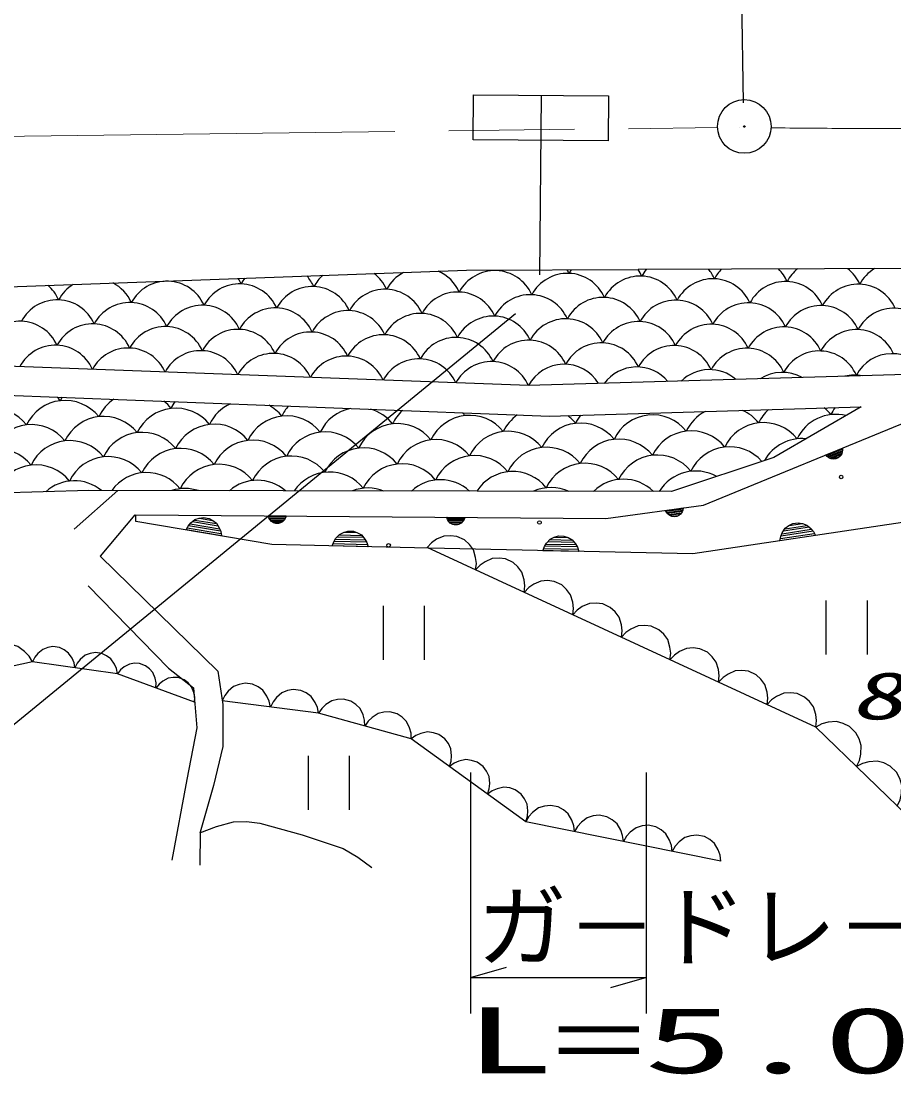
# Model space of a CAD drawing. Units: millimetres, scale not verified. Extents: x 40000 to 680000, y 20000 to 380000.
# Drawn here: x 245471 to 269720, y 246040 to 275889 of the extents above; entities that cross this region are included whole.
import ezdxf
from ezdxf.enums import TextEntityAlignment as Align

# ---------------------------------------------------------------- set-up
doc = ezdxf.new("R2010")
doc.units = ezdxf.units.MM
doc.header["$LTSCALE"] = 1000
doc.linetypes.add('CHAIN', pattern=[18.5, 12, -1.5, 3.5, -1.5])
doc.layers.add('M-BGD', color=7, linetype='Continuous', lineweight=25)
doc.layers.add('M-BMK', color=2, linetype='CHAIN', lineweight=13)
doc.styles.add('ＭＳ ゴシック', font='')
doc.styles.get('ＭＳ ゴシック').set_extended_font_data('MS Gothic')

# ---------------------------------------------------------------- blocks, each defined once
blk = doc.blocks.new('BUHIN88')
at = {"color": 7, "linetype": 'Continuous', "lineweight": 25}
for p, q in [((237, -33), (-238, -29)), ((-226, -61), (224, -64)), ((205, -95), (-206, -92)), ((-184, -124), (180, -126)), ((150, -157), (-153, -155)), ((-94, -187), (92, -188))]:
    blk.add_line(p, q, dxfattribs=at)
blk.add_lwpolyline([(250, -2), (230, -59), (200, -108), (151, -162), (96, -192), (37, -210), (-40, -210), (-99, -190), (-154, -160), (-202, -105), (-232, -56), (-250, 2)], close=True, dxfattribs=at)
blk = doc.blocks.new('BUHIN306')
at = {"color": 7, "linetype": 'Continuous', "lineweight": 25}
blk.add_lwpolyline([(768, 168), (672, 332), (547, 462), (360, 598), (171, 653), (-22, 671), (-261, 619), (-428, 522), (-577, 393), (-690, 191), (-745, 22), (-768, -168)], dxfattribs=at)
blk = doc.blocks.new('BUHIN307')
at = {"color": 7, "linetype": 'Continuous', "lineweight": 25}
blk.add_lwpolyline([(590, -82), (564, 60), (510, 184), (413, 330), (293, 419), (161, 483), (-22, 508), (-167, 483), (-307, 431), (-440, 317), (-524, 211), (-590, 82)], dxfattribs=at)
blk = doc.blocks.new('BUHIN308')
at = {"color": 7, "linetype": 'Continuous', "lineweight": 25}
blk.add_lwpolyline([(537, -197), (542, -58), (516, 70), (454, 227), (360, 334), (248, 421), (82, 482), (-59, 488), (-201, 466), (-349, 387), (-449, 304), (-537, 197)], dxfattribs=at)
blk = doc.blocks.new('BUHIN309')
at = {"color": 7, "linetype": 'Continuous', "lineweight": 25}
blk.add_lwpolyline([(670, -85), (639, 75), (575, 216), (464, 380), (327, 479), (176, 549), (-32, 576), (-196, 546), (-353, 484), (-503, 353), (-596, 233), (-670, 85)], dxfattribs=at)
blk = doc.blocks.new('BUHIN310')
at = {"color": 7, "linetype": 'Continuous', "lineweight": 25}
blk.add_lwpolyline([(645, -178), (637, -17), (595, 130), (508, 307), (388, 424), (250, 514), (50, 569), (-115, 563), (-278, 524), (-443, 417), (-552, 312), (-645, 178)], dxfattribs=at)
blk = doc.blocks.new('BUHIN311')
at = {"color": 7, "linetype": 'Continuous', "lineweight": 25}
blk.add_lwpolyline([(530, -384), (579, -233), (590, -84), (571, 108), (501, 256), (405, 386), (240, 505), (87, 555), (-76, 576), (-264, 534), (-400, 475), (-530, 384)], dxfattribs=at)
blk = doc.blocks.new('BUHIN312')
at = {"color": 7, "linetype": 'Continuous', "lineweight": 25}
blk.add_lwpolyline([(679, -137), (659, 29), (605, 178), (503, 354), (370, 466), (220, 549), (10, 591), (-160, 573), (-326, 521), (-488, 399), (-593, 282), (-679, 137)], dxfattribs=at)
blk = doc.blocks.new('BUHIN313')
at = {"color": 7, "linetype": 'Continuous', "lineweight": 25}
blk.add_lwpolyline([(675, -312), (696, -133), (676, 36), (613, 245), (502, 395), (367, 519), (157, 616), (-25, 638), (-211, 626), (-411, 538), (-550, 442), (-675, 312)], dxfattribs=at)
blk = doc.blocks.new('BUHIN314')
at = {"color": 7, "linetype": 'Continuous', "lineweight": 25}
blk.add_lwpolyline([(567, -549), (650, -377), (689, -201), (700, 31), (641, 220), (549, 391), (373, 561), (199, 648), (8, 700), (-223, 682), (-395, 635), (-567, 549)], dxfattribs=at)
blk = doc.blocks.new('BUHIN346')
at = {"color": 7, "linetype": 'Continuous', "lineweight": 25}
for p, q in [((-578, 750), (-578, -750)), ((574, -750), (574, 750))]:
    blk.add_line(p, q, dxfattribs=at)
blk = doc.blocks.new('BUHIN373')
at = {"color": 7, "linetype": 'Continuous', "lineweight": 25}
blk.add_line((0, 0), (1000, 288), dxfattribs=at)
blk = doc.blocks.new('BUHIN374')
at = {"color": 7, "linetype": 'Continuous', "lineweight": 25}
blk.add_line((0, 0), (-1000, -288), dxfattribs=at)
blk = doc.blocks.new('BUHIN387')
at = {"color": 7, "linetype": 'Continuous', "lineweight": 25}
for radius in [746, 22.5]:
    blk.add_circle((0, 0), radius, dxfattribs=at)

msp = doc.modelspace()

# ---------------------------------------------------------------- linework, layer by layer
at = {"layer": 'M-BGD'}
for p, q in [((265545, 273628), (265165, 298383)), ((259918, 273836), (259875, 268849)), ((245111, 268518), (257842, 268976)), ((257842, 268976), (262617, 268995)), ((274467, 269042), (262617, 268995)), ((259210, 267762), (232667, 246040)), ((259569, 265769), (239362, 266522)), ((271809, 266129), (259569, 265769)), ((241700, 265638), (260151, 264918)), ((260151, 264918), (268824, 265180)), ((268824, 265180), (266394, 263773)), ((264435, 262448), (270078, 264764)), ((268299, 264000), (267860, 263820)), ((267883, 263795), (268300, 263966)), ((268294, 263930), (267914, 263774)), ((267946, 263754), (268283, 263892)), ((266394, 263773), (263547, 262824)), ((268267, 263852), (267987, 263737)), ((268053, 263730), (268226, 263801)), ((247348, 262856), (240920, 262659)), ((248148, 262855), (246935, 261778)), ((263547, 262824), (247348, 262856)), ((261720, 262075), (264435, 262448)), ((248625, 262180), (247655, 261026)), ((248650, 261995), (248650, 262182)), ((248650, 262182), (261720, 262075)), ((250785, 262015), (250418, 262077)), ((263867, 262338), (263396, 262274)), ((263413, 262244), (263858, 262306)), ((263844, 262272), (263437, 262216)), ((263463, 262188), (263824, 262238)), ((263798, 262203), (263498, 262162)), ((263561, 262139), (263745, 262164)), ((252430, 261356), (248650, 261995)), ((250082, 261817), (251019, 261658)), ((251004, 261724), (250117, 261874)), ((250164, 261930), (250975, 261792)), ((250941, 261862), (250224, 261983)), ((250294, 262034), (250890, 261934)), ((269971, 261969), (264142, 261090)), ((267380, 261831), (266661, 261723)), ((266711, 261793), (267309, 261884)), ((267184, 261928), (266815, 261872)), ((254205, 261501), (255027, 261481)), ((254983, 261544), (254256, 261562)), ((254318, 261623), (254923, 261608)), ((254807, 261674), (254434, 261683)), ((260173, 261489), (260778, 261476)), ((260662, 261541), (260289, 261549)), ((266578, 261520), (267517, 261662)), ((267483, 261720), (266593, 261586)), ((266621, 261653), (267434, 261776)), ((256795, 261250), (252430, 261356)), ((254139, 261377), (255089, 261354)), ((255065, 261417), (254166, 261439)), ((267555, 256281), (256749, 261272)), ((264142, 261090), (256795, 261250)), ((259995, 261243), (260945, 261222)), ((260921, 261285), (260021, 261305)), ((260060, 261367), (260883, 261349)), ((260839, 261412), (260112, 261428)), ((247655, 261026), (250933, 257830)), ((247329, 260209), (249563, 257915)), ((245778, 258091), (235027, 255732)), ((248137, 257762), (245778, 258091)), ((249563, 257915), (250251, 257372)), ((250286, 256975), (248137, 257762)), ((250933, 257830), (251067, 256910)), ((250251, 257372), (250348, 256261)), ((253732, 256665), (251053, 257006)), ((251067, 256910), (251067, 255739)), ((256310, 255951), (253732, 256665)), ((250348, 256261), (250070, 254824)), ((270956, 252989), (267555, 256281)), ((259492, 253648), (256310, 255951)), ((251067, 255742), (250807, 254655)), ((257958, 255014), (257958, 248321)), ((262852, 248321), (262852, 255014)), ((250070, 254824), (249648, 252578)), ((250807, 254655), (250444, 253363)), ((264922, 252551), (259492, 253648)), ((250444, 253363), (250432, 252445)), ((257958, 249321), (262852, 249321))]:
    msp.add_line(p, q, dxfattribs=at)
for points in [[(258043, 273852), (261793, 273820), (261782, 272570), (258033, 272602)], [(268299, 264034), (268302, 263973), (268294, 263917), (268270, 263847), (268231, 263799), (268183, 263759), (268112, 263730), (268050, 263725), (267988, 263732), (267922, 263764), (267876, 263798), (267836, 263844)], [(250047, 261759), (250105, 261866), (250178, 261952), (250293, 262045), (250411, 262086), (250533, 262103), (250686, 262077), (250796, 262021), (250894, 261943), (250972, 261818), (251015, 261712), (251033, 261593)], [(263875, 262371), (263863, 262311), (263841, 262259), (263800, 262198), (263750, 262161), (263694, 262134), (263617, 262124), (263556, 262134), (263498, 262156), (263442, 262204), (263406, 262249), (263379, 262303)], [(266562, 261455), (266585, 261575), (266627, 261680), (266707, 261803), (266807, 261879), (266917, 261933), (267071, 261956), (267192, 261937), (267310, 261894), (267423, 261800), (267497, 261712), (267551, 261604)], [(254113, 261315), (254155, 261429), (254215, 261525), (254315, 261633), (254427, 261690), (254545, 261725), (254700, 261721), (254817, 261681), (254925, 261618), (255020, 261506), (255078, 261407), (255112, 261291)], [(259969, 261181), (260011, 261295), (260071, 261391), (260171, 261499), (260282, 261557), (260400, 261592), (260555, 261588), (260672, 261548), (260780, 261486), (260876, 261374), (260933, 261275), (260968, 261159)]]:
    msp.add_lwpolyline(points, close=True, dxfattribs=at)
msp.add_lwpolyline([(250429, 253340), (250894, 253521), (251371, 253643), (251728, 253657), (252097, 253610), (253273, 253285), (254413, 252908), (254821, 252660), (255214, 252378)], dxfattribs=at)
for centre in [(268264, 263228), (259874, 261964), (255679, 261332)]:
    msp.add_circle(centre, 49.8, dxfattribs=at)
for centre, radius, start, end in [((269426, 520511), 247596, 269.07596, 269.07608), ((256614, 267915), 1125, 23.8574, 66.6486), ((258635, 267840), 1125, 23.8574, 151.8762), ((259669, 268434), 1125, 23.8574, 29.4676), ((261689, 268358), 1125, 145.9974, 151.8762), ((261689, 268358), 1125, 23.8574, 34.4536), ((263710, 268283), 1125, 140.6962, 151.8762), ((263710, 268283), 1125, 23.8574, 39.7549), ((265731, 268208), 1125, 134.9531, 151.8762), ((265731, 268208), 1125, 23.8574, 45.4979), ((267752, 268133), 1125, 128.556, 151.8762), ((267752, 268133), 1125, 23.8574, 51.895), ((269772, 268057), 1125, 121.0845, 151.8762), ((249518, 267547), 1125, 23.8574, 151.8762), ((250552, 268141), 1125, 23.8574, 32.6454), ((252572, 268066), 1125, 142.2478, 151.8762), ((252572, 268066), 1125, 23.8574, 41.874), ((254593, 267991), 1125, 131.5483, 151.8762), ((254593, 267991), 1125, 23.8574, 52.5735), ((256614, 267915), 1125, 117.4734, 151.8762), ((260655, 267765), 1125, 23.8574, 151.8762), ((262676, 267689), 1125, 23.8574, 151.8762), ((264697, 267614), 1125, 23.8574, 151.8762), ((266718, 267539), 1125, 23.8574, 151.8762), ((245476, 267698), 1125, 23.8574, 49.825), ((247497, 267622), 1125, 121.3852, 151.8762), ((247497, 267622), 1125, 23.8574, 62.7366), ((251538, 267472), 1125, 23.8574, 151.8762), ((253559, 267397), 1125, 23.8574, 151.8762), ((255580, 267321), 1125, 23.8574, 151.8762), ((257601, 267246), 1125, 23.8574, 151.8762), ((268738, 267464), 1125, 23.8574, 151.8762), ((246463, 267029), 1125, 23.8574, 151.8762), ((248484, 266953), 1125, 23.8574, 151.8762), ((259621, 267171), 1125, 23.8574, 151.8762), ((261642, 267096), 1125, 23.8574, 151.8762), ((263663, 267020), 1125, 23.8574, 151.8762), ((265684, 266945), 1125, 23.8574, 151.8762), ((250505, 266878), 1125, 23.8574, 151.8762), ((252525, 266803), 1125, 23.8574, 151.8762), ((254546, 266728), 1125, 23.8574, 151.8762), ((256567, 266652), 1125, 23.8574, 151.8762), ((267705, 266870), 1125, 23.8574, 151.8762), ((269725, 266795), 1125, 23.8574, 151.8762), ((245429, 266435), 1125, 23.8574, 151.8762), ((247450, 266359), 1125, 23.8574, 151.8762), ((258588, 266577), 1125, 23.8574, 151.8762), ((260608, 266502), 1125, 23.8574, 151.8762), ((262629, 266426), 1125, 23.8574, 151.8762), ((264650, 266351), 1125, 23.8574, 151.8762), ((249471, 266284), 1125, 23.8574, 151.8762), ((251491, 266209), 1125, 23.8574, 151.8762), ((253512, 266134), 1125, 23.8574, 151.8762), ((255533, 266058), 1125, 23.8574, 151.8762), ((266671, 266276), 1125, 23.8574, 151.8762), ((268691, 266201), 1125, 23.8574, 151.8762), ((246416, 265766), 1125, 23.8574, 151.8762), ((257554, 265983), 1125, 23.8574, 151.8762), ((259574, 265908), 1125, 23.8574, 151.8762), ((261595, 265833), 1125, 23.8574, 151.8762), ((263616, 265757), 1125, 23.8574, 151.8762), ((248437, 265690), 1125, 23.8574, 151.8762), ((250457, 265615), 1125, 23.8574, 151.8762), ((252478, 265540), 1125, 23.8574, 151.8762), ((254499, 265465), 1125, 23.8574, 151.8762), ((265637, 265682), 1125, 23.8574, 151.8762), ((267657, 265607), 1125, 23.8574, 151.8762), ((269678, 265532), 1125, 30.0585, 151.8762), ((256520, 265389), 1125, 23.8574, 151.8762), ((258541, 265314), 1125, 23.8574, 151.8762), ((260561, 265239), 1125, 31.493, 151.8762), ((262582, 265163), 1125, 39.7676, 143.6017), ((264603, 265088), 1125, 49.1189, 134.2504), ((266624, 265013), 1125, 60.5774, 122.7919), ((268644, 264938), 1125, 79.0809, 104.2883), ((245619, 264609), 1192, 38.3991, 45.0232), ((247629, 264838), 1192, 149.306, 154.6028), ((248698, 264395), 1192, 123.3047, 154.6028), ((244677, 263937), 1192, 38.3991, 154.6028), ((246687, 264166), 1192, 38.3991, 154.6028), ((249766, 263951), 1192, 38.3991, 154.6028), ((248698, 264395), 1192, 38.3991, 52.2262), ((250708, 264624), 1192, 143.9969, 154.6028), ((251777, 264180), 1192, 114.5104, 154.6028), ((251777, 264180), 1192, 38.3991, 61.0205), ((253787, 264409), 1192, 138.335, 154.6028), ((254856, 263965), 1192, 101.2775, 154.6028), ((254856, 263965), 1192, 38.3991, 74.2534), ((256866, 264194), 1192, 132.1678, 154.6028), ((265034, 263994), 1192, 38.3991, 65.7343), ((267045, 264223), 1192, 132.4777, 154.6028), ((267045, 264223), 1192, 38.3991, 50.9805), ((269055, 264452), 1192, 143.6805, 154.6028), ((247756, 263722), 1192, 38.3991, 154.6028), ((252845, 263736), 1192, 38.3991, 154.6028), ((257935, 263751), 1192, 38.3991, 154.6028), ((256866, 264194), 1192, 38.3991, 43.363), ((259945, 263980), 1192, 125.2286, 154.6028), ((259945, 263980), 1192, 38.3991, 53.1738), ((261955, 264209), 1192, 141.881, 154.6028), ((263024, 263765), 1192, 38.3991, 154.6028), ((265034, 263994), 1192, 117.724, 154.6028), ((268113, 263779), 1192, 76.0034, 154.6028), ((245746, 263493), 1192, 38.3991, 154.6028), ((248825, 263278), 1192, 38.3991, 154.6028), ((250835, 263507), 1192, 38.3991, 154.6028), ((253914, 263292), 1192, 38.3991, 154.6028), ((255924, 263522), 1192, 38.3991, 154.6028), ((259004, 263307), 1192, 38.3991, 154.6028), ((261014, 263536), 1192, 38.3991, 154.6028), ((264093, 263321), 1192, 38.3991, 154.6028), ((266103, 263550), 1192, 38.3991, 154.6028), ((246815, 263049), 1192, 38.3991, 154.6028), ((251904, 263063), 1192, 38.3991, 154.6028), ((256993, 263078), 1192, 38.3991, 154.6028), ((262082, 263092), 1192, 38.3991, 154.6028), ((267172, 263106), 1192, 84.281, 150.9626), ((244804, 262820), 1192, 38.3991, 154.6028), ((249894, 262834), 1192, 38.3991, 154.6028), ((254983, 262849), 1192, 38.3991, 154.6028), ((260072, 262863), 1192, 38.3991, 154.6028), ((265162, 262877), 1192, 41.1305, 154.6028), ((245873, 262376), 1192, 38.3991, 154.6028), ((247883, 262605), 1192, 38.3991, 154.6028), ((250962, 262391), 1192, 38.3991, 154.6028), ((252973, 262620), 1192, 38.3991, 154.6028), ((256052, 262405), 1192, 38.3991, 154.6028), ((258062, 262634), 1192, 38.3991, 154.6028), ((261141, 262419), 1192, 38.3991, 154.6028), ((263151, 262648), 1192, 38.3991, 154.6028), ((248952, 262161), 1192, 38.3991, 144.3939), ((254041, 262176), 1192, 38.3991, 145.8368), ((259131, 262190), 1192, 38.3991, 147.2555), ((264220, 262204), 1192, 60.6313, 148.6522), ((246942, 261932), 1192, 50.7999, 131.8776), ((252031, 261947), 1192, 48.9562, 130.8123), ((257120, 261961), 1192, 47.1783, 132.5901), ((262210, 261976), 1192, 45.4585, 134.3099), ((250021, 261718), 1192, 71.9083, 107.8601), ((255110, 261732), 1192, 68.3971, 111.3713), ((260199, 261746), 1192, 65.3638, 114.4047)]:
    msp.add_arc(centre, radius, start, end, dxfattribs=at)
at = {"layer": 'M-BMK'}
msp.add_line((243852, 272685), (264821, 272940), dxfattribs=at)
msp.add_arc((269427, 520563), 247648, 269.2811, 276.93602, dxfattribs=at)

# ---------------------------------------------------------------- block references
at = {"layer": 'M-BGD', "rotation": 359.99994}
for name, p in [('BUHIN387', (265570, 272971)), ('BUHIN88', (252582, 262150)), ('BUHIN88', (257548, 262109)), ('BUHIN313', (257424, 260960)), ('BUHIN313', (258775, 260336)), ('BUHIN313', (260126, 259712)), ('BUHIN313', (261477, 259088)), ('BUHIN346', (268420, 259048)), ('BUHIN346', (256104, 258899)), ('BUHIN313', (262827, 258464)), ('BUHIN306', (245010, 257922)), ('BUHIN307', (246368, 258008)), ('BUHIN307', (247547, 257844)), ('BUHIN313', (264178, 257840)), ('BUHIN308', (248674, 257565)), ('BUHIN308', (249749, 257172)), ('BUHIN313', (265529, 257216)), ('BUHIN309', (251723, 256921)), ('BUHIN309', (253062, 256750)), ('BUHIN310', (254377, 256486)), ('BUHIN313', (266880, 256593)), ('BUHIN310', (255666, 256130)), ('BUHIN314', (268122, 255732)), ('BUHIN311', (256840, 255567)), ('BUHIN346', (254021, 254733)), ('BUHIN311', (257901, 254799)), ('BUHIN314', (269255, 254635)), ('BUHIN311', (258961, 254032)), ('BUHIN312', (260170, 253510)), ('BUHIN312', (261528, 253236)), ('BUHIN312', (262886, 252962)), ('BUHIN312', (264243, 252688)), ('BUHIN373', (257958, 249321)), ('BUHIN374', (262852, 249321))]:
    msp.add_blockref(name, p, dxfattribs=at)

# ---------------------------------------------------------------- texts
at = {"layer": 'M-BGD', "style": 'ＭＳ ゴシック', "oblique": 15, "width": 1.65}
msp.add_text('87.1', height=1320, rotation=0.1, dxfattribs=at).set_placement((268524, 256095), align=Align.BOTTOM_LEFT)
at = {"layer": 'M-BGD', "style": 'ＭＳ ゴシック'}
msp.add_text('ガ－ドレ－ル', height=1833, dxfattribs=at).set_placement((258137, 249270), align=Align.BOTTOM_LEFT)
at = {"layer": 'M-BGD', "style": 'ＭＳ ゴシック', "width": 2}
msp.add_text('L=5.0', height=1833, dxfattribs=at).set_placement((257786, 246110), align=Align.BOTTOM_LEFT)

doc.saveas('drawing.dxf')
